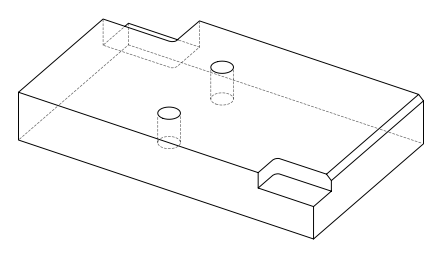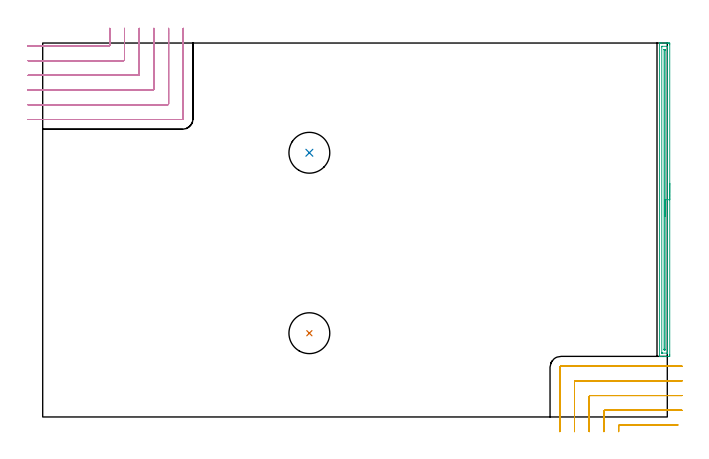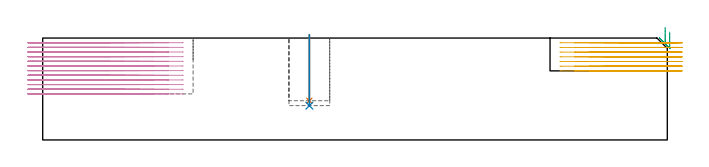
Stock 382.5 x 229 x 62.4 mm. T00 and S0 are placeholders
(PLAN: 5 operations, 2 tool changes, 28.4 min)
(1 INDEXABLE_INSERT_DRILL_BLIND_HOLE_FROM_SOLID | STEP1POCKET | UGT0302_004 | 0.16 min | 18831 mm3)
(2 INDEXABLE_INSERT_DRILL_BLIND_HOLE_FROM_SOLID_1 | STEP1POCKET_1 | UGT0302_004 | 0.18 min | 20303 mm3)
(3 AREA_MILL | FG_CHAMFER_SURFACE | UGT0205_001 | 4.77 min | 3889 mm3)
(4 MILL_CORNER_NOTCH_RECTANGULAR | CORNER_NOTCH_RECTANGULAR | NXT0201_011 | Follow Part, ap 3, ae 75% | 17.06 min | 166000 mm3)
(5 MILL_CORNER_NOTCH_RECTANGULAR_1 | CORNER_NOTCH_RECTANGULAR_1 | NXT0201_011 | Follow Part, ap 3, ae 75% | 6.25 min | 53285 mm3)
(TOOL UGT0302_004 | Indexable Insert Drill 25mm | D25 PA180 FL50 Z2)
(TOOL UGT0205_001 | Chamfer Mill 20 x 3 x 45 deg. | D20 FL50 Z2)
(TOOL NXT0201_011 | ENDMILL 12mm [2P460-1200-NA 1630] | D12 FL38 Z6)
(OP 1 INDEXABLE_INSERT_DRILL_BLIND_HOLE_FROM_SOLID)
G17 G21 G94 G90
T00 M6
G54
G17 G0 G90 X163.3 Y51.3 S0 M3
G43 Z72.4 H0
G94 G81 G98 Z24. F250. R64.4
G80
M5
M2
(OP 2 INDEXABLE_INSERT_DRILL_BLIND_HOLE_FROM_SOLID_1)
G17 G21 G94 G90
T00 M6
G54
G17 G0 G90 X163.3 Y161.8 S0 M3
G43 Z72.4 H0
G94 G81 G98 Z21. F250. R64.4
G80
M5
M2
(OP 3 AREA_MILL)
G17 G21 G94 G90
T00 M6
G54
G17 G0 G90 X384. Y143.05 S1061 M3
G43 Z72.4 H0
Z66.1
G94 G1 Y143.012 Z65.228 F250.
Y142.898 Z64.364
Y142.709 Z63.512
Y142.447 Z62.68
Y142.113 Z61.874
Y141.71 Z61.1
Y141.242 Z60.364
Y140.71 Z59.672
Y140.121 Z59.029
Y139.478 Z58.44
Y138.786 Z57.909
Y138.05 Z57.44
Y137.276 Z57.037
Y136.47 Z56.703
Y135.638 Z56.441
Y134.786 Z56.252
Y133.922 Z56.138
Y133.05 Z56.1
Y38.08
X383.999 Y37.688 Z56.101
X383.994 Y37.195 Z56.103
X383.991 Y37.108 Z56.105
X383.504 Y37.1 Z56.592
X381.735 Z58.36
X381.133 Z58.964
X380.85 Z59.247
X379.081 Z61.014
X378.514 Z61.585
X378.018 Z62.081
X377.717 Z62.373
X377.703 Y37.108 Z62.388
X377.7 Y37.242 Z62.4
Y228.857
X377.703 Y228.991 Z62.388
X377.716 Y228.993 Z62.375
X378.017 Y229. Z62.082
X378.514 Z61.585
X379.081 Z61.014
X381.133 Z58.964
X381.735 Z58.36
X382.319 Z57.777
X382.619 Z57.476
X383.203 Z56.893
X383.504 Y228.997 Z56.592
X383.991 Y228.992 Z56.105
X383.994 Y228.905 Z56.103
X383.999 Y228.412 Z56.101
X384. Y227.912 Z56.1
Y133.05
X382.586 Z57.514
X382.585 Y39.471 Z57.515
X382.582 Y39.257 Z57.518
X382.579 Y39.151 Z57.521
X382.571 Y39.11 Z57.529
X382.471 Y39.107 Z57.629
X382.102 Y39.101 Z57.998
X379.448 Z60.652
X379.233 Y39.106 Z60.867
X379.144 Y39.11 Z60.956
X379.121 Y39.12 Z60.979
X379.118 Y39.159 Z60.982
X379.116 Y39.251 Z60.984
X379.114 Y39.437 Z60.986
X379.115 Y226.629 Z60.985
X379.118 Y226.843 Z60.982
X379.121 Y226.949 Z60.979
X379.13 Y226.99 Z60.97
X379.23 Y226.993 Z60.87
X379.598 Y226.999 Z60.502
X382.252 Z57.848
X382.468 Y226.994 Z57.632
X382.556 Y226.99 Z57.544
X382.579 Y226.98 Z57.521
X382.582 Y226.941 Z57.518
X382.584 Y226.849 Z57.516
X382.586 Y226.663 Z57.514
Y133.05
X381.172 Z58.928
X381.171 Y41.253 Z58.929
X381.17 Y41.172 Z58.93
X381.168 Y41.133 Z58.932
X381.165 Y41.119 Z58.935
X381.153 Y41.11 Z58.947
X381. Y41.102 Z59.1
X380.85 Y41.101 Z59.25
X380.698 Y41.103 Z59.402
X380.597 Y41.109 Z59.503
X380.535 Y41.115 Z59.565
X380.533 Y41.146 Z59.567
X380.531 Y41.253 Z59.569
X380.529 Y41.577 Z59.571
Y224.847
X380.53 Y224.928 Z59.57
X380.532 Y224.967 Z59.568
X380.535 Y224.981 Z59.565
X380.548 Y224.99 Z59.552
X380.7 Y224.998 Z59.4
X380.85 Y224.999 Z59.25
X381.002 Y224.996 Z59.098
X381.103 Y224.991 Z58.997
X381.165 Y224.985 Z58.935
X381.167 Y224.954 Z58.933
X381.17 Y224.847 Z58.93
X381.171 Y224.523 Z58.929
X381.172 Y133.05 Z58.928
Y132.178 Z58.967
Y131.314 Z59.08
Y130.462 Z59.269
Y129.63 Z59.532
Y128.824 Z59.865
Y128.05 Z60.268
Y127.314 Z60.737
Y126.622 Z61.268
Y125.979 Z61.857
Y125.39 Z62.501
Y124.858 Z63.193
Y124.39 Z63.928
Y123.987 Z64.702
Y123.653 Z65.508
Y123.391 Z66.34
Y123.202 Z67.192
Y123.088 Z68.057
Y123.05 Z68.928
G0 Z72.4
M5
M2
(OP 4 MILL_CORNER_NOTCH_RECTANGULAR)
G17 G21 G94 G90
T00 M6
G54
G17 G0 G90 X-9. Y227.2 S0 M3
G43 Z72.4 H1
Z59.55
G94 G1 X-6. F250.
X40.504 F500.
G3 X41.1 Y227.796 R0.6
G1 Y235.
Y238. F250.
G0 Z72.4
X-9. Y218.2
Z59.55
G1 X-6.
X49.504 F500.
G3 X50.1 Y218.796 R0.6
G1 Y235.
Y238. F250.
G0 Z72.4
X-9. Y209.2
Z59.55
G1 X-6.
X58.504 F500.
G3 X59.1 Y209.796 R0.6
G1 Y235.
Y238. F250.
G0 Z72.4
X-9. Y200.2
Z59.55
G1 X-6.
X67.504 F500.
G3 X68.1 Y200.796 R0.6
G1 Y235.
Y238. F250.
G0 Z72.4
X-9. Y191.2
Z59.55
G1 X-6.
X76.504 F500.
G3 X77.1 Y191.796 R0.6
G1 Y235.
Y238. F250.
G0 Z72.4
X-9. Y182.2
Z59.55
G1 X-6.
X85.503 F500.
G3 X86.1 Y182.797 R0.6
G1 Y235.
Y238. F250.
G0 Z72.4
X-9. Y227.2
Z56.7
G1 X-6.
X40.504 F500.
G3 X41.1 Y227.796 R0.6
G1 Y235.
Y238. F250.
G0 Z72.4
X-9. Y218.2
Z56.7
G1 X-6.
X49.504 F500.
G3 X50.1 Y218.796 R0.6
G1 Y235.
Y238. F250.
G0 Z72.4
X-9. Y209.2
Z56.7
G1 X-6.
X58.504 F500.
G3 X59.1 Y209.796 R0.6
G1 Y235.
Y238. F250.
G0 Z72.4
X-9. Y200.2
Z56.7
G1 X-6.
X67.504 F500.
G3 X68.1 Y200.796 R0.6
G1 Y235.
Y238. F250.
G0 Z72.4
X-9. Y191.2
Z56.7
G1 X-6.
X76.504 F500.
G3 X77.1 Y191.796 R0.6
G1 Y235.
Y238. F250.
G0 Z72.4
X-9. Y182.2
Z56.7
G1 X-6.
X85.503 F500.
G3 X86.1 Y182.797 R0.6
G1 Y235.
Y238. F250.
G0 Z72.4
X-9. Y227.2
Z53.85
G1 X-6.
X40.504 F500.
G3 X41.1 Y227.796 R0.6
G1 Y235.
Y238. F250.
G0 Z72.4
X-9. Y218.2
Z53.85
G1 X-6.
X49.504 F500.
G3 X50.1 Y218.796 R0.6
G1 Y235.
Y238. F250.
G0 Z72.4
X-9. Y209.2
Z53.85
G1 X-6.
X58.504 F500.
G3 X59.1 Y209.796 R0.6
G1 Y235.
Y238. F250.
G0 Z72.4
X-9. Y200.2
Z53.85
G1 X-6.
X67.504 F500.
G3 X68.1 Y200.796 R0.6
G1 Y235.
Y238. F250.
G0 Z72.4
X-9. Y191.2
Z53.85
G1 X-6.
X76.504 F500.
G3 X77.1 Y191.796 R0.6
G1 Y235.
Y238. F250.
G0 Z72.4
X-9. Y182.2
Z53.85
G1 X-6.
X85.503 F500.
G3 X86.1 Y182.797 R0.6
G1 Y235.
Y238. F250.
G0 Z72.4
X-9. Y227.2
Z51.
G1 X-6.
X40.504 F500.
G3 X41.1 Y227.796 R0.6
G1 Y235.
Y238. F250.
G0 Z72.4
X-9. Y218.2
Z51.
G1 X-6.
X49.504 F500.
G3 X50.1 Y218.796 R0.6
G1 Y235.
Y238. F250.
G0 Z72.4
X-9. Y209.2
Z51.
G1 X-6.
X58.504 F500.
G3 X59.1 Y209.796 R0.6
G1 Y235.
Y238. F250.
G0 Z72.4
X-9. Y200.2
Z51.
G1 X-6.
X67.504 F500.
G3 X68.1 Y200.796 R0.6
G1 Y235.
Y238. F250.
G0 Z72.4
X-9. Y191.2
Z51.
G1 X-6.
X76.504 F500.
G3 X77.1 Y191.796 R0.6
G1 Y235.
Y238. F250.
G0 Z72.4
X-9. Y182.2
Z51.
G1 X-6.
X85.503 F500.
G3 X86.1 Y182.797 R0.6
G1 Y235.
Y238. F250.
G0 Z72.4
X-9. Y227.2
Z48.15
G1 X-6.
X40.504 F500.
G3 X41.1 Y227.796 R0.6
G1 Y235.
Y238. F250.
G0 Z72.4
X-9. Y218.2
Z48.15
G1 X-6.
X49.504 F500.
G3 X50.1 Y218.796 R0.6
G1 Y235.
Y238. F250.
G0 Z72.4
X-9. Y209.2
Z48.15
G1 X-6.
X58.504 F500.
G3 X59.1 Y209.796 R0.6
G1 Y235.
Y238. F250.
G0 Z72.4
X-9. Y200.2
Z48.15
G1 X-6.
X67.504 F500.
G3 X68.1 Y200.796 R0.6
G1 Y235.
Y238. F250.
G0 Z72.4
X-9. Y191.2
Z48.15
G1 X-6.
X76.504 F500.
G3 X77.1 Y191.796 R0.6
G1 Y235.
Y238. F250.
G0 Z72.4
X-9. Y182.2
Z48.15
G1 X-6.
X85.503 F500.
G3 X86.1 Y182.797 R0.6
G1 Y235.
Y238. F250.
G0 Z72.4
X-9. Y227.2
Z45.3
G1 X-6.
X40.504 F500.
G3 X41.1 Y227.796 R0.6
G1 Y235.
Y238. F250.
G0 Z72.4
X-9. Y218.2
Z45.3
G1 X-6.
X49.504 F500.
G3 X50.1 Y218.796 R0.6
G1 Y235.
Y238. F250.
G0 Z72.4
X-9. Y209.2
Z45.3
G1 X-6.
X58.504 F500.
G3 X59.1 Y209.796 R0.6
G1 Y235.
Y238. F250.
G0 Z72.4
X-9. Y200.2
Z45.3
G1 X-6.
X67.504 F500.
G3 X68.1 Y200.796 R0.6
G1 Y235.
Y238. F250.
G0 Z72.4
X-9. Y191.2
Z45.3
G1 X-6.
X76.504 F500.
G3 X77.1 Y191.796 R0.6
G1 Y235.
Y238. F250.
G0 Z72.4
X-9. Y182.2
Z45.3
G1 X-6.
X85.503 F500.
G3 X86.1 Y182.797 R0.6
G1 Y235.
Y238. F250.
G0 Z72.4
X-9. Y227.2
Z42.45
G1 X-6.
X40.504 F500.
G3 X41.1 Y227.796 R0.6
G1 Y235.
Y238. F250.
G0 Z72.4
X-9. Y218.2
Z42.45
G1 X-6.
X49.504 F500.
G3 X50.1 Y218.796 R0.6
G1 Y235.
Y238. F250.
G0 Z72.4
X-9. Y209.2
Z42.45
G1 X-6.
X58.504 F500.
G3 X59.1 Y209.796 R0.6
G1 Y235.
Y238. F250.
G0 Z72.4
X-9. Y200.2
Z42.45
G1 X-6.
X67.504 F500.
G3 X68.1 Y200.796 R0.6
G1 Y235.
Y238. F250.
G0 Z72.4
X-9. Y191.2
Z42.45
G1 X-6.
X76.504 F500.
G3 X77.1 Y191.796 R0.6
G1 Y235.
Y238. F250.
G0 Z72.4
X-9. Y182.2
Z42.45
G1 X-6.
X85.503 F500.
G3 X86.1 Y182.797 R0.6
G1 Y235.
Y238. F250.
G0 Z72.4
X-9. Y227.2
Z39.6
G1 X-6.
X40.504 F500.
G3 X41.1 Y227.796 R0.6
G1 Y235.
Y238. F250.
G0 Z72.4
X-9. Y218.2
Z39.6
G1 X-6.
X49.504 F500.
G3 X50.1 Y218.796 R0.6
G1 Y235.
Y238. F250.
G0 Z72.4
X-9. Y209.2
Z39.6
G1 X-6.
X58.504 F500.
G3 X59.1 Y209.796 R0.6
G1 Y235.
Y238. F250.
G0 Z72.4
X-9. Y200.2
Z39.6
G1 X-6.
X67.504 F500.
G3 X68.1 Y200.796 R0.6
G1 Y235.
Y238. F250.
G0 Z72.4
X-9. Y191.2
Z39.6
G1 X-6.
X76.504 F500.
G3 X77.1 Y191.796 R0.6
G1 Y235.
Y238. F250.
G0 Z72.4
X-9. Y182.2
Z39.6
G1 X-6.
X85.503 F500.
G3 X86.1 Y182.797 R0.6
G1 Y235.
Y238. F250.
G0 Z72.4
X-9. Y227.2
Z36.75
G1 X-6.
X40.504 F500.
G3 X41.1 Y227.796 R0.6
G1 Y235.
Y238. F250.
G0 Z72.4
X-9. Y218.2
Z36.75
G1 X-6.
X49.504 F500.
G3 X50.1 Y218.796 R0.6
G1 Y235.
Y238. F250.
G0 Z72.4
X-9. Y209.2
Z36.75
G1 X-6.
X58.504 F500.
G3 X59.1 Y209.796 R0.6
G1 Y235.
Y238. F250.
G0 Z72.4
X-9. Y200.2
Z36.75
G1 X-6.
X67.504 F500.
G3 X68.1 Y200.796 R0.6
G1 Y235.
Y238. F250.
G0 Z72.4
X-9. Y191.2
Z36.75
G1 X-6.
X76.504 F500.
G3 X77.1 Y191.796 R0.6
G1 Y235.
Y238. F250.
G0 Z72.4
X-9. Y182.2
Z36.75
G1 X-6.
X85.503 F500.
G3 X86.1 Y182.797 R0.6
G1 Y235.
Y238. F250.
G0 Z72.4
X-9. Y227.2
Z33.9
G1 X-6.
X40.504 F500.
G3 X41.1 Y227.796 R0.6
G1 Y235.
Y238. F250.
G0 Z72.4
X-9. Y218.2
Z33.9
G1 X-6.
X49.504 F500.
G3 X50.1 Y218.796 R0.6
G1 Y235.
Y238. F250.
G0 Z72.4
X-9. Y209.2
Z33.9
G1 X-6.
X58.504 F500.
G3 X59.1 Y209.796 R0.6
G1 Y235.
Y238. F250.
G0 Z72.4
X-9. Y200.2
Z33.9
G1 X-6.
X67.504 F500.
G3 X68.1 Y200.796 R0.6
G1 Y235.
Y238. F250.
G0 Z72.4
X-9. Y191.2
Z33.9
G1 X-6.
X76.504 F500.
G3 X77.1 Y191.796 R0.6
G1 Y235.
Y238. F250.
G0 Z72.4
X-9. Y182.2
Z33.9
G1 X-6.
X85.503 F500.
G3 X86.1 Y182.797 R0.6
G1 Y235.
Y238. F250.
G0 Z72.4
X-9. Y227.2
Z31.05
G1 X-6.
X40.504 F500.
G3 X41.1 Y227.796 R0.6
G1 Y235.
Y238. F250.
G0 Z72.4
X-9. Y218.2
Z31.05
G1 X-6.
X49.504 F500.
G3 X50.1 Y218.796 R0.6
G1 Y235.
Y238. F250.
G0 Z72.4
X-9. Y209.2
Z31.05
G1 X-6.
X58.504 F500.
G3 X59.1 Y209.796 R0.6
G1 Y235.
Y238. F250.
G0 Z72.4
X-9. Y200.2
Z31.05
G1 X-6.
X67.504 F500.
G3 X68.1 Y200.796 R0.6
G1 Y235.
Y238. F250.
G0 Z72.4
X-9. Y191.2
Z31.05
G1 X-6.
X76.504 F500.
G3 X77.1 Y191.796 R0.6
G1 Y235.
Y238. F250.
G0 Z72.4
X-9. Y182.2
Z31.05
G1 X-6.
X85.503 F500.
G3 X86.1 Y182.797 R0.6
G1 Y235.
Y238. F250.
G0 Z72.4
X-9. Y227.2
Z28.2
G1 X-6.
X40.504 F500.
G3 X41.1 Y227.796 R0.6
G1 Y235.
Y238. F250.
G0 Z72.4
X-9. Y218.2
Z28.2
G1 X-6.
X49.504 F500.
G3 X50.1 Y218.796 R0.6
G1 Y235.
Y238. F250.
G0 Z72.4
X-9. Y209.2
Z28.2
G1 X-6.
X58.504 F500.
G3 X59.1 Y209.796 R0.6
G1 Y235.
Y238. F250.
G0 Z72.4
X-9. Y200.2
Z28.2
G1 X-6.
X67.504 F500.
G3 X68.1 Y200.796 R0.6
G1 Y235.
Y238. F250.
G0 Z72.4
X-9. Y191.2
Z28.2
G1 X-6.
X76.504 F500.
G3 X77.1 Y191.796 R0.6
G1 Y235.
Y238. F250.
G0 Z72.4
X-9. Y182.2
Z28.2
G1 X-6.
X85.503 F500.
G3 X86.1 Y182.797 R0.6
G1 Y235.
Y238. F250.
G0 Z72.4
M5
M2
(OP 5 MILL_CORNER_NOTCH_RECTANGULAR_1)
G17 G21 G94 G90
T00 M6
G54
G17 G0 G90 X388.963 Y-4.9 S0 M3
G43 Z72.4 H1
Z59.528
G94 G1 X385.963 F250.
X353.296 F500.
G3 X352.7 Y-5.496 R0.6
G1 Y-6.
Y-9. F250.
G0 Z72.4
X391.5 Y4.1
Z59.528
G1 X388.5
X344.296 F500.
G3 X343.7 Y3.504 R0.6
G1 Y-6.
Y-9. F250.
G0 Z72.4
X391.5 Y13.1
Z59.528
G1 X388.5
X335.296 F500.
G3 X334.7 Y12.504 R0.6
G1 Y-6.
Y-9. F250.
G0 Z72.4
X391.5 Y22.1
Z59.528
G1 X388.5
X326.296 F500.
G3 X325.7 Y21.504 R0.6
G1 Y-6.
Y-9. F250.
G0 Z72.4
X391.5 Y31.1
Z59.528
G1 X388.5
X317.4 F500.
G3 X316.7 Y30.4 R0.7
G1 Y-6.
Y-9. F250.
G0 Z72.4
X388.963 Y-4.9
Z56.657
G1 X385.963
X353.296 F500.
G3 X352.7 Y-5.496 R0.6
G1 Y-6.
Y-9. F250.
G0 Z72.4
X391.5 Y4.1
Z56.657
G1 X388.5
X344.296 F500.
G3 X343.7 Y3.504 R0.6
G1 Y-6.
Y-9. F250.
G0 Z72.4
X391.5 Y13.1
Z56.657
G1 X388.5
X335.296 F500.
G3 X334.7 Y12.504 R0.6
G1 Y-6.
Y-9. F250.
G0 Z72.4
X391.5 Y22.1
Z56.657
G1 X388.5
X326.296 F500.
G3 X325.7 Y21.504 R0.6
G1 Y-6.
Y-9. F250.
G0 Z72.4
X391.5 Y31.1
Z56.657
G1 X388.5
X317.4 F500.
G3 X316.7 Y30.4 R0.7
G1 Y-6.
Y-9. F250.
G0 Z72.4
X388.963 Y-4.9
Z53.786
G1 X385.963
X353.296 F500.
G3 X352.7 Y-5.496 R0.6
G1 Y-6.
Y-9. F250.
G0 Z72.4
X391.5 Y4.1
Z53.786
G1 X388.5
X344.296 F500.
G3 X343.7 Y3.504 R0.6
G1 Y-6.
Y-9. F250.
G0 Z72.4
X391.5 Y13.1
Z53.786
G1 X388.5
X335.296 F500.
G3 X334.7 Y12.504 R0.6
G1 Y-6.
Y-9. F250.
G0 Z72.4
X391.5 Y22.1
Z53.786
G1 X388.5
X326.296 F500.
G3 X325.7 Y21.504 R0.6
G1 Y-6.
Y-9. F250.
G0 Z72.4
X391.5 Y31.1
Z53.786
G1 X388.5
X317.4 F500.
G3 X316.7 Y30.4 R0.7
G1 Y-6.
Y-9. F250.
G0 Z72.4
X388.963 Y-4.9
Z50.914
G1 X385.963
X353.296 F500.
G3 X352.7 Y-5.496 R0.6
G1 Y-6.
Y-9. F250.
G0 Z72.4
X391.5 Y4.1
Z50.914
G1 X388.5
X344.296 F500.
G3 X343.7 Y3.504 R0.6
G1 Y-6.
Y-9. F250.
G0 Z72.4
X391.5 Y13.1
Z50.914
G1 X388.5
X335.296 F500.
G3 X334.7 Y12.504 R0.6
G1 Y-6.
Y-9. F250.
G0 Z72.4
X391.5 Y22.1
Z50.914
G1 X388.5
X326.296 F500.
G3 X325.7 Y21.504 R0.6
G1 Y-6.
Y-9. F250.
G0 Z72.4
X391.5 Y31.1
Z50.914
G1 X388.5
X317.4 F500.
G3 X316.7 Y30.4 R0.7
G1 Y-6.
Y-9. F250.
G0 Z72.4
X388.963 Y-4.9
Z48.043
G1 X385.963
X353.296 F500.
G3 X352.7 Y-5.496 R0.6
G1 Y-6.
Y-9. F250.
G0 Z72.4
X391.5 Y4.1
Z48.043
G1 X388.5
X344.296 F500.
G3 X343.7 Y3.504 R0.6
G1 Y-6.
Y-9. F250.
G0 Z72.4
X391.5 Y13.1
Z48.043
G1 X388.5
X335.296 F500.
G3 X334.7 Y12.504 R0.6
G1 Y-6.
Y-9. F250.
G0 Z72.4
X391.5 Y22.1
Z48.043
G1 X388.5
X326.296 F500.
G3 X325.7 Y21.504 R0.6
G1 Y-6.
Y-9. F250.
G0 Z72.4
X391.5 Y31.1
Z48.043
G1 X388.5
X317.4 F500.
G3 X316.7 Y30.4 R0.7
G1 Y-6.
Y-9. F250.
G0 Z72.4
X388.963 Y-4.9
Z45.171
G1 X385.963
X353.296 F500.
G3 X352.7 Y-5.496 R0.6
G1 Y-6.
Y-9. F250.
G0 Z72.4
X391.5 Y4.1
Z45.171
G1 X388.5
X344.296 F500.
G3 X343.7 Y3.504 R0.6
G1 Y-6.
Y-9. F250.
G0 Z72.4
X391.5 Y13.1
Z45.171
G1 X388.5
X335.296 F500.
G3 X334.7 Y12.504 R0.6
G1 Y-6.
Y-9. F250.
G0 Z72.4
X391.5 Y22.1
Z45.171
G1 X388.5
X326.296 F500.
G3 X325.7 Y21.504 R0.6
G1 Y-6.
Y-9. F250.
G0 Z72.4
X391.5 Y31.1
Z45.171
G1 X388.5
X317.4 F500.
G3 X316.7 Y30.4 R0.7
G1 Y-6.
Y-9. F250.
G0 Z72.4
X388.963 Y-4.9
Z42.3
G1 X385.963
X353.296 F500.
G3 X352.7 Y-5.496 R0.6
G1 Y-6.
Y-9. F250.
G0 Z72.4
X391.5 Y4.1
Z42.3
G1 X388.5
X344.296 F500.
G3 X343.7 Y3.504 R0.6
G1 Y-6.
Y-9. F250.
G0 Z72.4
X391.5 Y13.1
Z42.3
G1 X388.5
X335.296 F500.
G3 X334.7 Y12.504 R0.6
G1 Y-6.
Y-9. F250.
G0 Z72.4
X391.5 Y22.1
Z42.3
G1 X388.5
X326.296 F500.
G3 X325.7 Y21.504 R0.6
G1 Y-6.
Y-9. F250.
G0 Z72.4
X391.5 Y31.1
Z42.3
G1 X388.5
X317.4 F500.
G3 X316.7 Y30.4 R0.7
G1 Y-6.
Y-9. F250.
G0 Z72.4
M5
M2
